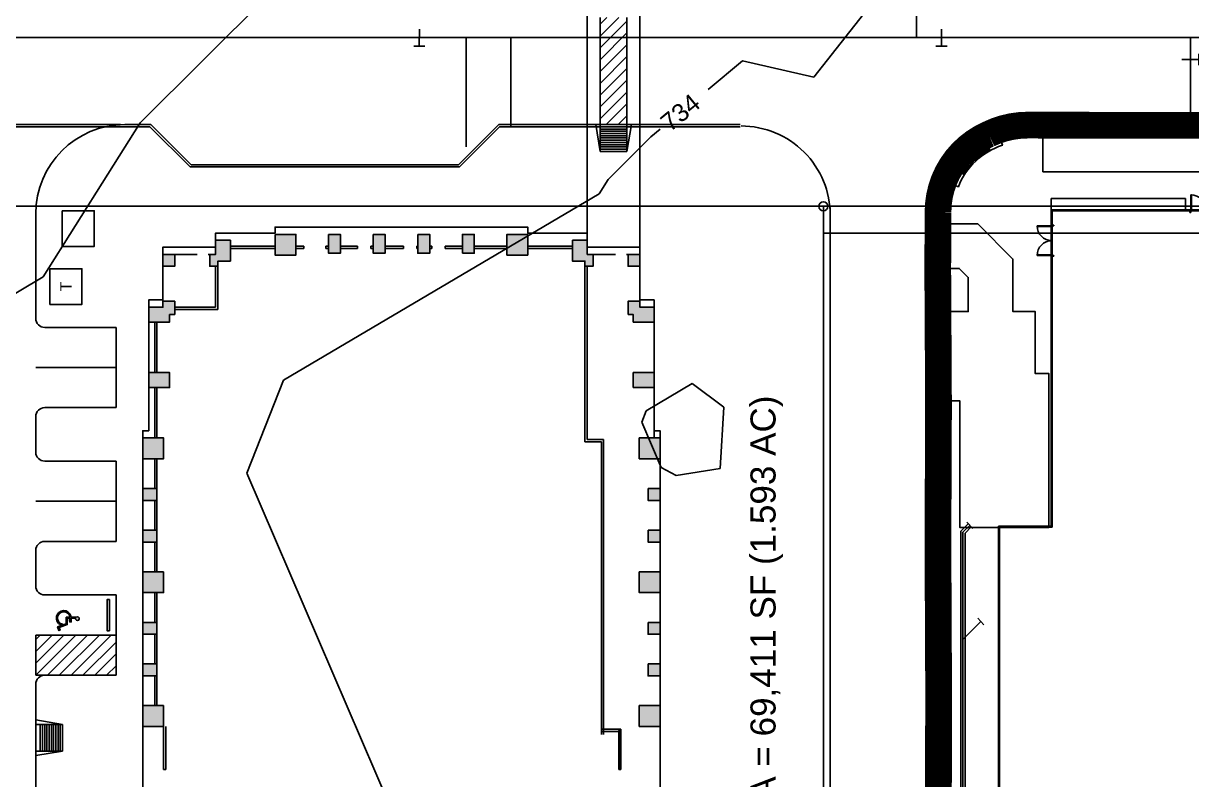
# Model space of a CAD drawing. Header units: feet. Extents: x 2207070 to 2208879, y 513929 to 516197.
# Drawn here: x 2207207.7 to 2207469.7, y 515153.8 to 515323.3 of the extents above; entities that cross this region are included whole.
import ezdxf

# ---------------------------------------------------------------- set-up
doc = ezdxf.new("R2010")
doc.units = ezdxf.units.FT
doc.header["$LTSCALE"] = 40
doc.header["$MEASUREMENT"] = 0
for name, pattern in [('CENTER2', [1.125, 0.75, -0.125, 0.125, -0.125]), ('DASHED2', [0.375, 0.25, -0.125]), ('HIDDEN', [0.375, 0.25, -0.125]), ('HIDDEN2', [0.1875, 0.125, -0.0625]), ('PHANTOM2', [1.25, 0.625, -0.125, 0.125, -0.125, 0.125, -0.125]), ('PL1X', [1.79, 1.5, -0.08, 0.025, -0.08, 0.025, -0.08]), ('xSITE$0$HIDDEN', [0.375, 0.25, -0.125])]:
    doc.linetypes.add(name, pattern=pattern)
doc.layers.get('0').update_dxf_attribs({"linetype": 'CONTINUOUS'})
for name, color, linetype in [('0602-CG01$0$A-SLAB-EDGE', 4, 'CONTINUOUS'), ('0602-FP01-SKIN$0$A-DOOR', 2, 'CONTINUOUS'), ('0602-FP01-SKIN$0$A-WALL-EXT', 5, 'CONTINUOUS'), ('0602-FP01-SKIN$0$A-WALL-FINISH', 1, 'CONTINUOUS'), ('A-FLOR-OVHD', 8, 'HIDDEN2'), ('A-GLAZ', 103, 'CONTINUOUS'), ('a-hatch-bldg', 8, 'CONTINUOUS'), ('A-PARK-LINE', 9, 'CONTINUOUS'), ('A-WALL-EXTR', 2, 'CONTINUOUS'), ('Building', 1, 'CONTINUOUS'), ('BuildTo', 6, 'DASHED2'), ('C-BLDG-OUTLINE', 2, 'CONTINUOUS'), ('C-ESMT-ELEC', 7, 'DASHED2'), ('C-ESMT-FIRE', 7, 'FIRE_LANE'), ('C-SWLK-BFR', 7, 'CONTINUOUS'), ('CONT-MJR', 125, 'HIDDEN'), ('CONT-MNR', 250, 'HIDDEN2'), ('CONT-MNR LABELS', 250, 'CONTINUOUS'), ('CoveredWalk', 7, 'CONTINUOUS'), ('EX-GUTTER', 11, 'CONTINUOUS'), ('EX-TC', 31, 'CONTINUOUS'), ('FOC', 6, 'CONTINUOUS'), ('FutureXfrmr', 251, 'xSITE$0$HIDDEN'), ('JS-Bdy', 1, 'PHANTOM2'), ('laundry$0$A-CURB', 43, 'CONTINUOUS'), ('LP-PLNT', 11, 'CONTINUOUS'), ('OneLC-Bdy', 1, 'PHANTOM2'), ('p-wat', 144, 'CONTINUOUS'), ('ParcelText', 9, 'CONTINUOUS'), ('PVMT', 3, 'CONTINUOUS'), ('PVMT-REMOVED', 3, 'CONTINUOUS'), ('ROW-Street', 6, 'PL1X'), ('Sidewalk', 45, 'CONTINUOUS'), ('SILT-FENCE', 3, 'SILT_FENCE2'), ('Storm Sewer CL', 31, 'CENTER2'), ('StormSewer', 14, 'CONTINUOUS'), ('Street-FOC', 6, 'CONTINUOUS'), ('Striping', 35, 'CONTINUOUS'), ('Transformer', 7, 'CONTINUOUS'), ('WaterFittings-PHii', 151, 'CONTINUOUS')]:
    doc.layers.add(name, color=color, linetype=linetype)
doc.styles.get("Standard").update_dxf_attribs({"font": 'ARIAL.TTF'})
doc.linetypes.add('FIRE_LANE', pattern='A,0.5,-0.2,["FL",Standard,S=0.1,R=0,X=-0.1,Y=-0.05],-0.2', length=0.9)
doc.linetypes.add('SILT_FENCE2', pattern='A,0.25,-0.1,["SF",Standard,S=0.1,R=0,X=-0.05,Y=-0.05],-0.15,0.5,["X",Standard,S=0.1,R=0,X=-0.05,Y=-0.05],0.25', length=1.25)

# ---------------------------------------------------------------- blocks, each defined once
blk = doc.blocks.new('0vv')
for p, q in [((0, -0.0633), (0, 0.0633)), ((0.0422, -0.0633), (-0.0422, -0.0633))]:
    blk.add_line(p, q)

msp = doc.modelspace()

# ---------------------------------------------------------------- hatches: boundary and pattern name
at = {"layer": 'a-hatch-bldg'}
h = msp.add_hatch(color=7, dxfattribs=at)
h.paths.add_polyline_path([(2207239, 515034.53), (2207241.67, 515034.53), (2207241.67, 515037.19), (2207239, 515037.19)])
h.paths.add_polyline_path([(2207240.5, 515048.02), (2207240.5, 515049.69), (2207235.84, 515049.69), (2207235.84, 515046.36), (2207239, 515046.36), (2207239, 515045.03), (2207241.67, 515045.03), (2207241.67, 515048.03)])
h.paths.add_polyline_path([(2207240.5, 515061.03), (2207240.5, 515064.37), (2207235.84, 515064.37), (2207235.84, 515061.03)])
h.paths.add_polyline_path([(2207239.17, 515080.36), (2207234.5, 515080.36), (2207234.5, 515075.69), (2207239.17, 515075.69)])
h.paths.add_polyline_path([(2207237.67, 515089.69), (2207234.5, 515089.69), (2207234.5, 515087.02), (2207237.67, 515087.02)])
h.paths.add_polyline_path([(2207234.5, 515099.03), (2207234.5, 515096.36), (2207237.67, 515096.36), (2207237.67, 515099.03)])
h.paths.add_polyline_path([(2207234.5, 515110.36), (2207234.5, 515105.69), (2207239.17, 515105.69), (2207239.17, 515110.36)])
h.paths.add_polyline_path([(2207237.67, 515119.69), (2207234.5, 515119.69), (2207234.5, 515117.03), (2207237.67, 515117.03)])
h.paths.add_polyline_path([(2207237.67, 515129.03), (2207234.5, 515129.03), (2207234.5, 515126.36), (2207237.67, 515126.36)])
h.paths.add_polyline_path([(2207234.5, 515140.36), (2207234.5, 515135.69), (2207239.17, 515135.69), (2207239.17, 515140.36)])
h.paths.add_polyline_path([(2207234.5, 515170.36), (2207234.5, 515165.69), (2207239.17, 515165.69), (2207239.17, 515170.36)])
h.paths.add_polyline_path([(2207234.5, 515179.69), (2207234.5, 515177.02), (2207237.67, 515177.02), (2207237.67, 515179.69)])
h.paths.add_polyline_path([(2207237.67, 515186.36), (2207237.67, 515189.02), (2207234.5, 515189.02), (2207234.5, 515186.36)])
h.paths.add_polyline_path([(2207239.17, 515200.36), (2207234.5, 515200.36), (2207234.5, 515195.69), (2207239.17, 515195.69)])
h.paths.add_polyline_path([(2207237.67, 515207.02), (2207237.67, 515209.69), (2207234.5, 515209.69), (2207234.5, 515207.02)])
h.paths.add_polyline_path([(2207237.67, 515219.02), (2207234.5, 515219.02), (2207234.5, 515216.36), (2207237.67, 515216.36)])
h.paths.add_polyline_path([(2207239.17, 515225.69), (2207239.17, 515230.36), (2207234.5, 515230.36), (2207234.5, 515225.69)])
h.paths.add_polyline_path([(2207240.5, 515241.68), (2207240.5, 515245.02), (2207235.84, 515245.02), (2207235.84, 515241.68)])
h.paths.add_polyline_path([(2207240.5, 515258.02), (2207241.67, 515258.02), (2207241.67, 515261.02), (2207239, 515261.02), (2207239, 515259.69), (2207235.84, 515259.69), (2207235.84, 515256.36), (2207240.5, 515256.36)])
h.paths.add_polyline_path([(2207241.67, 515268.86), (2207241.67, 515271.52), (2207239, 515271.52), (2207239, 515268.86)])
h.paths.add_polyline_path([(2207250.84, 515271.52), (2207249.5, 515271.52), (2207249.5, 515268.86), (2207251.34, 515268.86), (2207251.34, 515270.02), (2207254.17, 515270.02), (2207254.17, 515274.69), (2207250.84, 515274.69)])
h.paths.add_polyline_path([(2207264.17, 515276.02), (2207264.17, 515271.36), (2207268.84, 515271.36), (2207268.84, 515276.02)])
h.paths.add_polyline_path([(2207276.17, 515271.77), (2207278.83, 515271.77), (2207278.83, 515276.02), (2207276.17, 515276.02)])
h.paths.add_polyline_path([(2207286.17, 515271.77), (2207288.84, 515271.77), (2207288.84, 515276.02), (2207286.17, 515276.02)])
h.paths.add_polyline_path([(2207296.17, 515271.77), (2207298.84, 515271.77), (2207298.84, 515276.02), (2207296.17, 515276.02)])
h.paths.add_polyline_path([(2207308.84, 515276.02), (2207306.17, 515276.02), (2207306.17, 515271.77), (2207308.84, 515271.77)])
h.paths.add_polyline_path([(2207316.17, 515276.02), (2207316.17, 515271.36), (2207320.84, 515271.36), (2207320.84, 515276.02)])
h.paths.add_polyline_path([(2207334.17, 515274.69), (2207330.84, 515274.69), (2207330.84, 515270.02), (2207333.67, 515270.02), (2207333.67, 515268.86), (2207335.5, 515268.86), (2207335.5, 515271.52), (2207334.17, 515271.52)])
h.paths.add_polyline_path([(2207346, 515271.52), (2207343.34, 515271.52), (2207343.34, 515268.86), (2207346, 515268.86)])
h.paths.add_polyline_path([(2207346, 515259.69), (2207346, 515261.02), (2207343.34, 515261.02), (2207343.34, 515258.02), (2207344.5, 515258.02), (2207344.5, 515256.36), (2207349.17, 515256.36), (2207349.17, 515259.69)])
h.paths.add_polyline_path([(2207344.5, 515245.02), (2207344.5, 515241.69), (2207349.17, 515241.69), (2207349.17, 515245.02)])
h.paths.add_polyline_path([(2207350.5, 515225.69), (2207350.5, 515230.36), (2207345.84, 515230.36), (2207345.84, 515225.69)])
h.paths.add_polyline_path([(2207347.84, 515219.02), (2207347.84, 515216.36), (2207350.5, 515216.36), (2207350.5, 515219.02)])
h.paths.add_polyline_path([(2207350.5, 515207.02), (2207350.5, 515209.69), (2207347.84, 515209.69), (2207347.84, 515207.02)])
h.paths.add_polyline_path([(2207350.5, 515195.69), (2207350.5, 515200.36), (2207345.84, 515200.36), (2207345.84, 515195.69)])
h.paths.add_polyline_path([(2207350.5, 515189.02), (2207347.84, 515189.02), (2207347.84, 515186.36), (2207350.5, 515186.36)])
h.paths.add_polyline_path([(2207350.5, 515177.02), (2207350.5, 515179.69), (2207347.84, 515179.69), (2207347.84, 515177.02)])
h.paths.add_polyline_path([(2207350.5, 515165.69), (2207350.5, 515170.36), (2207345.84, 515170.36), (2207345.84, 515165.69)])
h.paths.add_polyline_path([(2207350.5, 515135.69), (2207350.5, 515140.36), (2207345.84, 515140.36), (2207345.84, 515135.69)])
h.paths.add_polyline_path([(2207350.5, 515129.03), (2207347.84, 515129.03), (2207347.84, 515126.36), (2207350.5, 515126.36)])
h.paths.add_polyline_path([(2207347.84, 515119.69), (2207347.84, 515117.03), (2207350.5, 515117.03), (2207350.5, 515119.69)])
h.paths.add_polyline_path([(2207350.5, 515110.36), (2207345.84, 515110.36), (2207345.84, 515105.69), (2207350.5, 515105.69)])
h.paths.add_polyline_path([(2207347.84, 515099.03), (2207347.84, 515096.36), (2207350.5, 515096.36), (2207350.5, 515099.03)])
h.paths.add_polyline_path([(2207350.5, 515089.69), (2207347.84, 515089.69), (2207347.84, 515087.02), (2207350.5, 515087.02)])
h.paths.add_polyline_path([(2207350.5, 515080.36), (2207345.84, 515080.36), (2207345.84, 515075.69), (2207350.5, 515075.69)])
h.paths.add_polyline_path([(2207344.5, 515064.36), (2207344.5, 515061.02), (2207349.17, 515061.02), (2207349.17, 515064.36)])
h.paths.add_polyline_path([(2207349.17, 515046.36), (2207349.17, 515049.69), (2207344.5, 515049.69), (2207344.5, 515048.02), (2207343.34, 515048.03), (2207343.34, 515045.03), (2207346, 515045.03), (2207346, 515046.36)])
h.paths.add_polyline_path([(2207346, 515034.53), (2207346, 515037.19), (2207343.34, 515037.19), (2207343.34, 515034.53)])
h.paths.add_polyline_path([(2207330.84, 515031.36), (2207334.17, 515031.36), (2207334.17, 515034.53), (2207335.5, 515034.53), (2207335.5, 515037.19), (2207333.67, 515037.19), (2207333.67, 515036.03), (2207330.84, 515036.03)])
h.paths.add_polyline_path([(2207316.17, 515034.69), (2207316.17, 515030.03), (2207320.84, 515030.03), (2207320.84, 515034.69)])
h.paths.add_polyline_path([(2207308.84, 515034.28), (2207306.17, 515034.28), (2207306.17, 515030.03), (2207308.84, 515030.03)])
h.paths.add_polyline_path([(2207298.84, 515034.28), (2207296.17, 515034.28), (2207296.17, 515030.03), (2207298.84, 515030.03)])
h.paths.add_polyline_path([(2207286.17, 515030.03), (2207288.84, 515030.03), (2207288.84, 515034.28), (2207286.17, 515034.28)])
h.paths.add_polyline_path([(2207276.17, 515030.03), (2207278.83, 515030.03), (2207278.83, 515034.28), (2207276.17, 515034.28)])
h.paths.add_polyline_path([(2207264.17, 515034.69), (2207264.17, 515030.03), (2207268.84, 515030.03), (2207268.84, 515034.69)])
h.paths.add_polyline_path([(2207251.34, 515036.03), (2207251.34, 515037.19), (2207249.5, 515037.19), (2207249.5, 515034.53), (2207250.84, 515034.53), (2207250.84, 515031.36), (2207254.17, 515031.36), (2207254.17, 515036.03)])
at = {"layer": 'Striping', "linetype": 'Continuous'}
h = msp.add_hatch(dxfattribs=at)
h.set_pattern_fill('ANSI31', scale=15, style=0)
h.set_pattern_definition([(45, (1.1109, 0), (-1.3258252147, 1.3258252147), [])])
h.paths.add_polyline_path([(2207343.09, 515324.63), (2207337.09, 515324.63), (2207337.09, 515300.63), (2207343.09, 515300.63)])
h = msp.add_hatch(color=7, dxfattribs=at)
h.paths.add_polyline_path([(2207219.43, 515189.98, 2.92486), (2207219.84, 515190.28), (2207217.34, 515190.17), (2207217.28, 515188.72), (2207215.38, 515188), (2207215.7, 515187.16), (2207215.96, 515187.25), (2207215.74, 515187.84), (2207217.55, 515188.52), (2207217.61, 515189.91), (2207218.16, 515189.93), (2207218.13, 515189.1), (2207218.41, 515189.09), (2207218.44, 515189.94)])
h.paths.add_polyline_path([(2207218.39, 515190.4, 1.59663), (2207216.1, 515188.46), (2207216.52, 515188.62, -1.779686), (2207218.11, 515190.39)])
h = msp.add_hatch(dxfattribs=at)
h.set_pattern_fill('ANSI31', scale=15, style=0)
h.set_pattern_definition([(45, (-0.4886, 0.2521), (-1.3258252147, 1.3258252147), [])])
h.paths.add_polyline_path([(2207210.5, 515186.16), (2207210.5, 515177.16), (2207212.5, 515177.16), (2207228.5, 515177.16), (2207228.5, 515186.16)])

# ---------------------------------------------------------------- linework, layer by layer
at = {"layer": '0602-CG01$0$A-SLAB-EDGE', "color": 7, "linetype": 'Continuous'}
for p, q in [((2207438.43, 515210.33), (2207438.43, 515281.32)), ((2207438.43, 515281.32), (2207511.61, 515281.32)), ((2207426.65, 515133.16), (2207426.65, 515210.33)), ((2207426.65, 515210.33), (2207438.43, 515210.33))]:
    msp.add_line(p, q, dxfattribs=at)
at = {"layer": '0602-FP01-SKIN$0$A-DOOR', "color": 7}
for p, q in [((2207469.51, 515281.36), (2207469.51, 515284.86)), ((2207469.51, 515284.86), (2207469.66, 515284.86)), ((2207469.66, 515284.86), (2207469.66, 515281.36)), ((2207469.35, 515280.95), (2207469.35, 515281.36)), ((2207469.35, 515281.36), (2207469.51, 515281.36)), ((2207469.51, 515280.95), (2207469.35, 515280.95)), ((2207469.66, 515281.36), (2207469.51, 515281.36)), ((2207469.51, 515281.36), (2207469.51, 515280.95)), ((2207438.39, 515277.95), (2207435.05, 515277.95)), ((2207435.05, 515277.95), (2207435.05, 515277.8)), ((2207435.05, 515277.8), (2207438.39, 515277.8)), ((2207438.39, 515278.11), (2207438.39, 515277.95)), ((2207438.8, 515278.11), (2207438.39, 515278.11)), ((2207438.39, 515277.8), (2207438.39, 515277.95)), ((2207438.39, 515277.95), (2207438.8, 515277.95)), ((2207438.8, 515277.95), (2207438.8, 515278.11)), ((2207435.05, 515271.43), (2207438.39, 515271.43)), ((2207435.05, 515271.28), (2207435.05, 515271.43)), ((2207438.39, 515271.28), (2207435.05, 515271.28)), ((2207438.39, 515271.43), (2207438.39, 515271.28)), ((2207438.39, 515271.11), (2207438.39, 515271.28)), ((2207438.39, 515271.28), (2207438.8, 515271.28)), ((2207438.8, 515271.11), (2207438.39, 515271.11)), ((2207438.8, 515271.28), (2207438.8, 515271.11))]:
    msp.add_line(p, q, dxfattribs=at)
at = {"layer": '0602-FP01-SKIN$0$A-DOOR', "color": 7, "extrusion": (0, 0, -1)}
msp.add_ellipse((2207469.51, 515281.36), major_axis=(2.47, 2.47), ratio=1, start_param=-0.785398, end_param=0.785398, dxfattribs=at)
at = {"layer": '0602-FP01-SKIN$0$A-DOOR', "color": 7}
for centre, major_axis, start_param, end_param in [((2207438.42, 515277.98), (2.38, 2.38), 2.366952, 3.916233), ((2207438.42, 515271.24), (-2.38, 2.38), -0.77464, 0.77464)]:
    msp.add_ellipse(centre, major_axis=major_axis, ratio=1, start_param=start_param, end_param=end_param, dxfattribs=at)
at = {"layer": '0602-FP01-SKIN$0$A-WALL-EXT', "color": 7, "linetype": 'Continuous'}
for p, q in [((2207438.29, 515281.46), (2207469.35, 515281.46)), ((2207438.29, 515281.46), (2207438.29, 515278.11)), ((2207438.29, 515271.11), (2207438.29, 515210.38)), ((2207438.29, 515210.38), (2207426.59, 515210.38)), ((2207426.59, 515210.38), (2207426.59, 515142.32))]:
    msp.add_line(p, q, dxfattribs=at)
at = {"layer": '0602-FP01-SKIN$0$A-WALL-FINISH', "color": 7, "linetype": 'Continuous'}
for p, q in [((2207438.22, 515281.53), (2207469.35, 515281.53)), ((2207438.22, 515281.53), (2207438.22, 515278.11)), ((2207469.35, 515281.46), (2207469.35, 515281.53)), ((2207438.29, 515278.11), (2207438.22, 515278.11)), ((2207438.22, 515271.11), (2207438.22, 515210.55)), ((2207438.29, 515271.11), (2207438.22, 515271.11)), ((2207426.43, 515159.53), (2207426.43, 515210.55)), ((2207438.22, 515210.55), (2207426.43, 515210.55)), ((2207426.43, 515159.53), (2207426.43, 515142.32))]:
    msp.add_line(p, q, dxfattribs=at)
at = {"layer": 'A-FLOR-OVHD', "color": 7}
for p, q in [((2207241.67, 515271.52), (2207249.5, 515271.52)), ((2207335.5, 515271.52), (2207343.34, 515271.52)), ((2207239, 515261.02), (2207239, 515268.86)), ((2207346, 515261.02), (2207346, 515268.86)), ((2207349.17, 515256.36), (2207349.17, 515230.36)), ((2207350.5, 515080.36), (2207350.5, 515230.36))]:
    msp.add_line(p, q, dxfattribs=at)
at = {"layer": 'A-GLAZ', "color": 7}
for p, q in [((2207254.17, 515273.36), (2207264.17, 515273.36)), ((2207254.17, 515272.86), (2207264.17, 515272.86)), ((2207268.84, 515273.36), (2207270.59, 515273.36)), ((2207268.84, 515272.86), (2207270.59, 515272.86)), ((2207270.59, 515273.36), (2207270.59, 515272.86)), ((2207275.59, 515273.36), (2207275.59, 515272.86)), ((2207275.59, 515273.36), (2207276.17, 515273.36)), ((2207275.59, 515272.86), (2207276.17, 515272.86)), ((2207278.83, 515273.36), (2207282.67, 515273.36)), ((2207278.83, 515272.86), (2207282.67, 515272.86)), ((2207282.67, 515273.36), (2207282.67, 515272.86)), ((2207285.67, 515273.36), (2207285.67, 515272.86)), ((2207285.67, 515273.36), (2207286.17, 515273.36)), ((2207285.67, 515272.86), (2207286.17, 515272.86)), ((2207288.84, 515273.36), (2207292.96, 515273.36)), ((2207288.84, 515272.86), (2207292.96, 515272.86)), ((2207295.96, 515273.36), (2207296.17, 515273.36)), ((2207295.96, 515272.86), (2207296.17, 515272.86)), ((2207298.84, 515273.36), (2207299.34, 515273.36)), ((2207298.84, 515272.86), (2207299.34, 515272.86)), ((2207299.34, 515273.38), (2207299.34, 515272.86)), ((2207302.34, 515273.38), (2207302.34, 515272.86)), ((2207302.34, 515273.36), (2207306.17, 515273.36)), ((2207302.34, 515272.86), (2207306.17, 515272.86)), ((2207308.84, 515273.36), (2207316.17, 515273.36)), ((2207308.84, 515272.86), (2207316.17, 515272.86)), ((2207320.84, 515273.36), (2207330.84, 515273.36)), ((2207320.84, 515272.86), (2207330.84, 515272.86)), ((2207250.84, 515268.86), (2207250.83, 515259.69)), ((2207251.34, 515268.86), (2207251.33, 515259.19)), ((2207333.67, 515229.52), (2207333.67, 515268.86)), ((2207334.17, 515230.02), (2207334.17, 515268.86)), ((2207250.83, 515259.69), (2207241.67, 515259.69)), ((2207251.33, 515259.19), (2207241.67, 515259.19)), ((2207237.17, 515245.02), (2207237.17, 515256.36)), ((2207237.67, 515245.02), (2207237.67, 515256.36)), ((2207237.17, 515230.36), (2207237.17, 515241.69)), ((2207237.67, 515230.36), (2207237.67, 515241.69)), ((2207334.38, 515230.02), (2207334.17, 515230.02)), ((2207337.84, 515230.02), (2207334.38, 515230.02)), ((2207337.84, 515163.86), (2207337.84, 515230.02)), ((2207334.38, 515229.52), (2207333.67, 515229.52)), ((2207337.34, 515229.52), (2207334.38, 515229.52)), ((2207337.34, 515163.86), (2207337.34, 515229.52)), ((2207237.17, 515219.02), (2207237.17, 515225.69)), ((2207237.67, 515219.02), (2207237.67, 515225.69)), ((2207237.17, 515209.69), (2207237.17, 515216.36)), ((2207237.67, 515209.69), (2207237.67, 515216.36)), ((2207237.17, 515200.36), (2207237.17, 515207.02)), ((2207237.67, 515200.36), (2207237.67, 515207.02)), ((2207237.17, 515189.09), (2207237.17, 515195.69)), ((2207237.67, 515189.09), (2207237.67, 515195.69)), ((2207237.17, 515186.36), (2207237.17, 515179.69)), ((2207237.67, 515186.36), (2207237.67, 515179.69)), ((2207237.17, 515177.02), (2207237.17, 515170.36)), ((2207237.67, 515177.02), (2207237.67, 515170.36)), ((2207341.58, 515165.09), (2207341.08, 515164.59)), ((2207341.73, 515164.94), (2207341.23, 515164.44)), ((2207341.48, 515160.41), (2207341.48, 515164.69)), ((2207341.56, 515160.41), (2207341.56, 515164.77)), ((2207341.73, 515160.41), (2207341.23, 515160.41)), ((2207341.23, 515160.41), (2207341.23, 515160.2)), ((2207341.23, 515160.2), (2207341.73, 515160.2)), ((2207341.48, 515160.2), (2207341.48, 515156.23)), ((2207341.56, 515160.2), (2207341.56, 515156.23)), ((2207341.73, 515160.2), (2207341.73, 515160.41)), ((2207341.73, 515156.23), (2207341.23, 515156.23)), ((2207341.23, 515156.23), (2207341.23, 515156.02)), ((2207341.23, 515156.02), (2207341.73, 515156.02)), ((2207341.73, 515156.02), (2207341.73, 515156.23))]:
    msp.add_line(p, q, dxfattribs=at)
at = {"layer": 'A-GLAZ', "color": 7, "linetype": 'Continuous'}
for p, q in [((2207239.17, 515165.69), (2207239.17, 515156.02)), ((2207239.67, 515165.69), (2207239.67, 515156.02)), ((2207337.34, 515165.07), (2207341.73, 515165.07)), ((2207337.34, 515164.57), (2207341.23, 515164.57)), ((2207341.23, 515164.57), (2207341.23, 515156.04)), ((2207341.73, 515165.07), (2207341.73, 515156.04))]:
    msp.add_line(p, q, dxfattribs=at)
at = {"layer": 'A-GLAZ', "color": 7}
for points in [[(2207292.96, 515273.36), (2207292.96, 515272.86)], [(2207295.96, 515273.36), (2207295.96, 515272.86)]]:
    msp.add_lwpolyline(points, dxfattribs=at)
at = {"layer": 'A-GLAZ', "color": 7, "linetype": 'Continuous'}
for points in [[(2207337.34, 515173.44), (2207337.34, 515173.93)], [(2207239.17, 515156.02), (2207239.67, 515156.02)]]:
    msp.add_lwpolyline(points, dxfattribs=at)
at = {"layer": 'A-PARK-LINE', "color": 7, "linetype": 'Continuous'}
msp.add_lwpolyline([(2207227, 515194.14), (2207227, 515187.14), (2207226.5, 515187.14), (2207226.5, 515194.14)], close=True, dxfattribs=at)
at = {"layer": 'A-WALL-EXTR', "color": 7}
for points in [[(2207254.17, 515274.69), (2207250.84, 515274.69), (2207250.84, 515271.52), (2207249.5, 515271.52), (2207249.5, 515268.86), (2207251.34, 515268.86), (2207251.34, 515270.02), (2207254.17, 515270.02)], [(2207264.17, 515276.02), (2207264.17, 515271.36), (2207268.84, 515271.36), (2207268.84, 515276.02)], [(2207276.17, 515276.02), (2207276.17, 515271.77), (2207278.83, 515271.77), (2207278.83, 515276.02)], [(2207286.17, 515276.02), (2207286.17, 515271.77), (2207288.84, 515271.77), (2207288.84, 515276.02)], [(2207296.17, 515276.02), (2207296.17, 515271.77), (2207298.84, 515271.77), (2207298.84, 515276.02)], [(2207306.17, 515271.77), (2207306.17, 515276.02), (2207308.84, 515276.02), (2207308.84, 515271.77)], [(2207320.84, 515276.02), (2207320.84, 515271.36), (2207316.17, 515271.36), (2207316.17, 515276.02)], [(2207330.84, 515274.69), (2207334.17, 515274.69), (2207334.17, 515271.52), (2207335.5, 515271.52), (2207335.5, 515268.86), (2207333.67, 515268.86), (2207333.67, 515270.02), (2207330.84, 515270.02)], [(2207239, 515271.52), (2207239, 515268.86), (2207241.67, 515268.86), (2207241.67, 515271.52)], [(2207343.34, 515271.52), (2207343.34, 515268.86), (2207346, 515268.86), (2207346, 515271.52)], [(2207241.67, 515258.02), (2207241.67, 515261.02), (2207239, 515261.02), (2207239, 515259.69), (2207235.84, 515259.69), (2207235.84, 515256.36), (2207240.5, 515256.36), (2207240.5, 515258.02)], [(2207343.34, 515258.02), (2207343.34, 515261.02), (2207346, 515261.02), (2207346, 515259.69), (2207349.17, 515259.69), (2207349.17, 515256.36), (2207344.5, 515256.36), (2207344.5, 515258.02)], [(2207235.84, 515241.68), (2207235.84, 515245.02), (2207240.5, 515245.02), (2207240.5, 515241.68)], [(2207344.5, 515241.69), (2207344.5, 515245.02), (2207349.17, 515245.02), (2207349.17, 515241.69)], [(2207234.5, 515230.36), (2207234.5, 515225.69), (2207239.17, 515225.69), (2207239.17, 515230.36)], [(2207350.5, 515230.36), (2207350.5, 515225.69), (2207345.84, 515225.69), (2207345.84, 515230.36)], [(2207237.67, 515219.02), (2207237.67, 515216.36), (2207234.5, 515216.36), (2207234.5, 515219.02)], [(2207347.84, 515219.02), (2207347.84, 515216.36), (2207350.5, 515216.36), (2207350.5, 515219.02)], [(2207237.67, 515209.69), (2207237.67, 515207.02), (2207234.5, 515207.02), (2207234.5, 515209.69)], [(2207347.84, 515209.69), (2207347.84, 515207.02), (2207350.5, 515207.02), (2207350.5, 515209.69)], [(2207239.17, 515200.36), (2207239.17, 515195.69), (2207234.5, 515195.69), (2207234.5, 515200.36)], [(2207345.84, 515200.36), (2207345.84, 515195.69), (2207350.5, 515195.69), (2207350.5, 515200.36)], [(2207237.67, 515189.02), (2207237.67, 515186.36), (2207234.5, 515186.36), (2207234.5, 515189.02)], [(2207347.84, 515189.02), (2207347.84, 515186.36), (2207350.5, 515186.36), (2207350.5, 515189.02)], [(2207237.67, 515179.69), (2207237.67, 515177.02), (2207234.5, 515177.02), (2207234.5, 515179.69)], [(2207347.84, 515179.69), (2207347.84, 515177.02), (2207350.5, 515177.02), (2207350.5, 515179.69)], [(2207239.17, 515170.36), (2207239.17, 515165.69), (2207234.5, 515165.69), (2207234.5, 515170.36)], [(2207345.84, 515170.36), (2207345.84, 515165.69), (2207350.5, 515165.69), (2207350.5, 515170.36)]]:
    msp.add_lwpolyline(points, close=True, dxfattribs=at)
at = {"layer": 'Building', "color": 7, "linetype": 'Continuous'}
msp.add_lwpolyline([(2207350.5, 515077.32), (2207350.5, 515231.99), (2207349.17, 515231.99), (2207349.17, 515261.32), (2207346, 515261.32), (2207346, 515273.15), (2207334.17, 515273.15), (2207334.17, 515276.32), (2207320.84, 515276.32), (2207320.84, 515277.65), (2207264.17, 515277.65), (2207264.17, 515276.32), (2207250.84, 515276.32), (2207250.84, 515273.15), (2207239, 515273.15), (2207239, 515261.32), (2207235.84, 515261.32), (2207235.84, 515231.99), (2207234.5, 515231.99), (2207234.5, 515077.32)], dxfattribs=at)
at = {"layer": 'BuildTo', "color": 7, "linetype": 'Continuous'}
msp.add_line((2207387.14, 515276.32), (2207799.69, 515276.32), dxfattribs=at)
at = {"layer": 'C-BLDG-OUTLINE', "color": 7, "linetype": 'Continuous'}
for p, q in [((2207438.22, 515210.55), (2207438.22, 515281.53)), ((2207438.22, 515281.53), (2207510.83, 515281.53)), ((2207426.43, 515132.95), (2207426.43, 515210.55)), ((2207426.43, 515210.55), (2207438.22, 515210.55))]:
    msp.add_line(p, q, dxfattribs=at)
at = {"layer": 'C-ESMT-ELEC', "color": 7, "linetype": 'Continuous', "flags": 128}
msp.add_lwpolyline([(2207412.69, 515278.37), (2207421.76, 515278.37), (2207429.64, 515270.49), (2207429.64, 515258.72), (2207434.64, 515258.72), (2207434.64, 515244.8), (2207437.72, 515244.8), (2207437.72, 515210.3), (2207417.72, 515210.3), (2207417.72, 515238.72), (2207414.64, 515238.72), (2207414.64, 515258.72), (2207419.64, 515258.72), (2207419.64, 515266.35), (2207417.61, 515268.37), (2207412.69, 515268.37)], dxfattribs=at)
at = {"layer": 'C-ESMT-FIRE', "color": 7, "linetype": 'Continuous'}
msp.add_lwpolyline([(2207237.91, 514974.54), (2207337.22, 514997.47, 0.326141), (2207352.65, 515015.3, -0.196211), (2207381.77, 515072.57, 0.217798), (2207388.69, 515087.7), (2207388.69, 515280.32, 0.025047), (2207388.59, 515282.32, 0.025047)], format="xyb", dxfattribs=at)
at = {"layer": 'C-ESMT-FIRE', "color": 7, "linetype": 'Continuous', "flags": 128}
msp.add_lwpolyline([(2207412.75, 515282.32, 0.021167), (2207412.68, 515280.63), (2207412.68, 515113.17, 0.427325), (2207433.57, 515093.19, -0.290592), (2207512.59, 515047.84, 0.326156), (2207533.76, 515037.45), (2207824.33, 515088.69, -0.131652), (2207847.02, 515086.7), (2207925.99, 515057.96, 0.087489), (2207932.83, 515056.76), (2207965.26, 515056.76)], format="xyb", dxfattribs=at)
at = {"layer": 'C-SWLK-BFR', "color": 7, "linetype": 'Continuous'}
msp.add_lwpolyline([(2207413.57, 515288.2), (2207417.41, 515286.7, -0.224938), (2207427.28, 515296.01), (2207426.02, 515300.06)], format="xyb", dxfattribs=at)
for points in [[(2207424.52, 515294.82), (2207422.5, 515298.57)], [(2207418.76, 515289.38), (2207415.18, 515291.64)]]:
    msp.add_lwpolyline(points, dxfattribs=at)
for centre in [(2207424.23, 515297.96), (2207421.61, 515296.5), (2207419.26, 515294.64), (2207415.6, 515289.92), (2207417.24, 515292.43)]:
    msp.add_circle(centre, 0.25, dxfattribs=at)
for radius, start, end in [(18.81, 118.2394, 147.697), (18.31, 118.2394, 147.697), (18.06, 118.2394, 147.697), (17.81, 118.2394, 147.697), (17.56, 118.2394, 147.697), (17.31, 118.2394, 147.697), (17.06, 118.2394, 147.697), (16.81, 118.2394, 147.697), (16.56, 118.2394, 147.697), (16.31, 118.2394, 147.697), (18.56, 124.4789, 132.1964), (18.56, 118.2394, 122.9354), (18.56, 133.74, 141.4575), (16.06, 118.2394, 147.697), (15.81, 118.2394, 147.697), (18.56, 143.001, 147.697)]:
    msp.add_arc((2207431.91, 515281.06), radius, start, end, dxfattribs=at)
at = {"layer": 'CONT-MJR', "color": 35, "linetype": 'Continuous'}
for p, q in [((2207357.72, 515242.56, 735), (2207347.42, 515236.48, 735)), ((2207364.84, 515237.28, 735), (2207357.72, 515242.56, 735)), ((2207347.42, 515236.48, 735), (2207346.39, 515233.88, 735)), ((2207363.97, 515223.53, 735), (2207364.84, 515237.28, 735)), ((2207346.39, 515233.88, 735), (2207350.76, 515223.72, 735)), ((2207350.76, 515223.72, 735), (2207354.12, 515221.92, 735)), ((2207354.12, 515221.92, 735), (2207363.97, 515223.53, 735))]:
    msp.add_line(p, q, dxfattribs=at)
at = {"layer": 'CONT-MNR', "color": 35, "linetype": 'Continuous'}
for p, q in [((2207410.12, 515343.15, 734), (2207384.97, 515311.26, 734)), ((2207263.84, 515330.85, 733), (2207233.95, 515301.02, 733)), ((2207369, 515314.91, 734), (2207361.29, 515308.52, 734)), ((2207384.97, 515311.26, 734), (2207369, 515314.91, 734)), ((2207233.95, 515301.02, 733), (2207212.19, 515266.46, 733)), ((2207350.51, 515299.59, 734), (2207348.44, 515297.88, 734)), ((2207348.44, 515297.88, 734), (2207338.86, 515288.32, 734)), ((2207338.86, 515288.32, 734), (2207336.85, 515285.13, 734)), ((2207336.85, 515285.13, 734), (2207266.07, 515243.36, 734)), ((2207212.19, 515266.46, 733), (2207184.71, 515250.24, 733)), ((2207266.07, 515243.36, 734), (2207257.83, 515222.49, 734)), ((2207257.83, 515222.49, 734), (2207292.85, 515141.06, 734))]:
    msp.add_line(p, q, dxfattribs=at)
at = {"layer": 'CoveredWalk', "color": 7, "linetype": 'Continuous'}
for p, q in [((2207334.17, 515276.32), (2207334.17, 515342.75)), ((2207346, 515273.15), (2207346, 515342.75))]:
    msp.add_line(p, q, dxfattribs=at)
at = {"layer": 'EX-GUTTER', "color": 7, "linetype": 'Continuous'}
for p, q in [((2207433.13, 515301.25), (2207461.39, 515301.16)), ((2207461.39, 515301.16), (2207503.02, 515301.09)), ((2207412.24, 515268.07), (2207412.34, 515280.8)), ((2207412.32, 515237.63), (2207412.24, 515268.07)), ((2207412.23, 515206.75), (2207412.32, 515237.63)), ((2207412.21, 515175.08), (2207412.23, 515206.75)), ((2207412.35, 515142.34), (2207412.21, 515175.08))]:
    msp.add_line(p, q, dxfattribs=at)
msp.add_lwpolyline([(2207381.77, 515072.57, 0.217812), (2207388.69, 515087.7), (2207388.69, 515280.32, 0.414214), (2207368.69, 515300.32)], format="xyb", dxfattribs=at)
for centre, radius, start, end in [((2207433.38, 515277.8), 23.45, 90.6176, 129.8241), ((2207433.27, 515281.12), 20.94, 135.4325, 180.8794)]:
    msp.add_arc(centre, radius, start, end, dxfattribs=at)
at = {"layer": 'EX-TC', "color": 7, "linetype": 'Continuous'}
for p, q in [((2207433, 515300.52), (2207461.35, 515300.47)), ((2207461.35, 515300.47), (2207503.02, 515300.54)), ((2207412.79, 515268.13), (2207412.85, 515280.93)), ((2207412.96, 515237.62), (2207412.79, 515268.13)), ((2207412.83, 515206.68), (2207412.96, 515237.62)), ((2207412.98, 515175.12), (2207412.83, 515206.68)), ((2207412.93, 515142.37), (2207412.98, 515175.12))]:
    msp.add_line(p, q, dxfattribs=at)
for centre, radius, start, end in [((2207431.91, 515281.06), 19.06, 113.9579, 180.395), ((2207432.96, 515280.53), 19.98, 89.8982, 116.1055)]:
    msp.add_arc(centre, radius, start, end, dxfattribs=at)
at = {"layer": 'FOC', "color": 7, "linetype": 'Continuous'}
for p, q in [((2207245.32, 515291.63), (2207236.32, 515300.63)), ((2207305.32, 515291.63), (2207314.32, 515300.63)), ((2207314.32, 515300.63), (2207368.51, 515300.63)), ((2207305.32, 515291.63), (2207245.32, 515291.63)), ((2207210.5, 515257.16), (2207210.5, 515280.63)), ((2207212.5, 515255.16), (2207228.5, 515255.16)), ((2207228.5, 515237.16), (2207228.5, 515255.16)), ((2207210.5, 515227.16), (2207210.5, 515235.16)), ((2207212.5, 515237.16), (2207228.5, 515237.16)), ((2207212.5, 515225.16), (2207228.5, 515225.16)), ((2207228.5, 515207.16), (2207228.5, 515225.16)), ((2207212.5, 515207.16), (2207228.5, 515207.16)), ((2207210.5, 515197.16), (2207210.5, 515205.16)), ((2207212.5, 515195.16), (2207228.5, 515195.16)), ((2207228.5, 515177.16), (2207228.5, 515195.16)), ((2207210.5, 515134.16), (2207210.5, 515175.16)), ((2207212.5, 515177.16), (2207228.5, 515177.16))]:
    msp.add_line(p, q, dxfattribs=at)
for centre, radius, start, end in [((2207230.5, 515280.63, 0), 20, 90, 180), ((2207212.5, 515257.16), 2, 180, 270), ((2207212.5, 515235.16), 2, 90, 180), ((2207212.5, 515227.16), 2, 180, 270), ((2207212.5, 515205.16), 2, 90, 180), ((2207212.5, 515197.16), 2, 180, 270), ((2207212.5, 515175.16), 2, 90, 180)]:
    msp.add_arc(centre, radius, start, end, dxfattribs=at)
at = {"layer": 'FutureXfrmr', "color": 7, "linetype": 'Continuous', "flags": 128}
msp.add_lwpolyline([(2207213.67, 515268.32), (2207213.67, 515260.32), (2207220.84, 515260.32), (2207220.84, 515268.32)], close=True, dxfattribs=at)
at = {"layer": 'JS-Bdy', "color": 7, "linetype": 'Continuous'}
for p in [(2207387.14, 515076.85), (2207965.26, 515282.32)]:
    msp.add_line(p, (2207387.14, 515282.32), dxfattribs=at)
at = {"layer": 'laundry$0$A-CURB', "color": 7, "linetype": 'Continuous'}
msp.add_line((2207438.43, 515243.49), (2207438.43, 515241.15), dxfattribs=at)
at = {"layer": 'LP-PLNT', "color": 7, "linetype": 'Continuous'}
for p, q in [((2207436.39, 515301.24), (2207436.39, 515290.03)), ((2207436.39, 515290.03), (2207501.36, 515290.03)), ((2207438.22, 515281.53), (2207438.22, 515284.03)), ((2207438.22, 515284.03), (2207468.35, 515284.03)), ((2207468.35, 515284.03), (2207468.35, 515281.53))]:
    msp.add_line(p, q, dxfattribs=at)
at = {"layer": 'OneLC-Bdy', "color": 7, "linetype": 'Continuous'}
msp.add_circle((2207387.14, 515282.32), 1, dxfattribs=at)
at = {"layer": 'p-wat', "color": 140}
for p, q in [((2207408.01, 515633.9), (2207408.01, 515320.13)), ((2207798.01, 515320.13), (2207191, 515320.13)), ((2207307.03, 515320.13), (2207307.03, 515295.63)), ((2207317.03, 515320.13), (2207317.03, 515300.13)), ((2207469.46, 515320.13), (2207469.46, 515298))]:
    msp.add_line(p, q, dxfattribs=at)
at = {"layer": 'PVMT', "color": 7, "linetype": 'Continuous'}
for p, q in [((2207226.06, 515300.13), (2207236.11, 515300.13)), ((2207245.11, 515291.13), (2207236.11, 515300.13)), ((2207305.53, 515291.13), (2207314.53, 515300.13)), ((2207314.53, 515300.13), (2207368.51, 515300.13)), ((2207305.53, 515291.13), (2207245.11, 515291.13))]:
    msp.add_line(p, q, dxfattribs=at)
at = {"layer": 'PVMT-REMOVED', "color": 7, "linetype": 'Continuous'}
for p, q in [((2207165.48, 515300.63), (2207229.48, 515300.63)), ((2207170.95, 515300.13), (2207226.06, 515300.13))]:
    msp.add_line(p, q, dxfattribs=at)
at = {"layer": 'ROW-Street', "color": 7, "linetype": 'Continuous'}
msp.add_line((2207387.14, 515282.32), (2207154.45, 515282.32), dxfattribs=at)
at = {"layer": 'Sidewalk', "color": 7, "linetype": 'Continuous'}
for p, q in [((2207337.09, 515294.63), (2207336.09, 515300.63)), ((2207337.09, 515300.63), (2207337.09, 515294.63)), ((2207343.09, 515300.63), (2207343.09, 515294.63)), ((2207343.09, 515294.63), (2207344.09, 515300.63)), ((2207343.09, 515299.63), (2207337.09, 515299.63)), ((2207343.09, 515299.13), (2207337.09, 515299.13)), ((2207343.09, 515298.63), (2207337.09, 515298.63)), ((2207343.09, 515298.13), (2207337.09, 515298.13)), ((2207343.09, 515297.63), (2207337.09, 515297.63)), ((2207343.09, 515297.13), (2207337.09, 515297.13)), ((2207343.09, 515296.63), (2207337.09, 515296.63)), ((2207343.09, 515296.13), (2207337.09, 515296.13)), ((2207343.09, 515295.63), (2207337.09, 515295.63)), ((2207343.09, 515295.13), (2207337.09, 515295.13)), ((2207343.09, 515294.63), (2207337.09, 515294.63)), ((2207216.5, 515166.15), (2207210.5, 515167.15)), ((2207210.5, 515166.15), (2207216.5, 515166.15)), ((2207211.5, 515166.15), (2207211.5, 515160.15)), ((2207212, 515166.15), (2207212, 515160.15)), ((2207212.5, 515166.15), (2207212.5, 515160.15)), ((2207213, 515166.15), (2207213, 515160.15)), ((2207213.5, 515166.15), (2207213.5, 515160.15)), ((2207214, 515166.15), (2207214, 515160.15)), ((2207214.5, 515166.15), (2207214.5, 515160.15)), ((2207215, 515166.15), (2207215, 515160.15)), ((2207215.5, 515166.15), (2207215.5, 515160.15)), ((2207216, 515166.15), (2207216, 515160.15)), ((2207216.5, 515166.15), (2207216.5, 515160.15)), ((2207210.5, 515160.15), (2207216.5, 515160.15)), ((2207216.5, 515160.15), (2207210.5, 515159.15))]:
    msp.add_line(p, q, dxfattribs=at)
at = {"layer": 'SILT-FENCE', "color": 200, "linetype": 'Continuous', "const_width": 6, "flags": 128}
msp.add_lwpolyline([(2207427.6, 515094.46, -0.338801), (2207413.19, 515113.09), (2207412.93, 515142.37), (2207412.98, 515175.12), (2207412.83, 515206.68), (2207412.96, 515237.62), (2207412.79, 515268.13), (2207412.85, 515280.93, -0.298289), (2207424.17, 515298.48, -0.114852), (2207433, 515300.52), (2207461.35, 515300.47), (2207503.02, 515300.48)], format="xyb", dxfattribs=at)
at = {"layer": 'Storm Sewer CL', "color": 5, "linetype": 'Continuous'}
for p, q in [((2207419.95, 515210.76), (2207418.43, 515209.24)), ((2207418.43, 515105.14), (2207418.43, 515209.24)), ((2207420.63, 515210.03), (2207419.28, 515211.5)), ((2207422.43, 515189.18), (2207418.43, 515185.18)), ((2207423.11, 515188.45), (2207421.76, 515189.92))]:
    msp.add_line(p, q, dxfattribs=at)
at = {"layer": 'StormSewer', "color": 5, "linetype": 'Continuous'}
for p, q in [((2207419.6, 515211.12), (2207417.93, 515209.45)), ((2207417.93, 515105.43), (2207417.93, 515209.45)), ((2207420.31, 515210.41), (2207418.93, 515209.03)), ((2207418.93, 515104.84), (2207418.93, 515209.03))]:
    msp.add_line(p, q, dxfattribs=at)
at = {"layer": 'Street-FOC', "color": 7, "linetype": 'Continuous'}
msp.add_line((2207230.5, 515300.63), (2207236.32, 515300.63), dxfattribs=at)
at = {"layer": 'Striping', "color": 7, "linetype": 'Continuous'}
for p, q in [((2207337.09, 515324.63), (2207337.09, 515300.63)), ((2207343.09, 515324.63), (2207343.09, 515300.63)), ((2207210.5, 515246.16), (2207228.5, 515246.16)), ((2207210.5, 515216.16), (2207228.5, 515216.16)), ((2207210.5, 515186.16), (2207228.5, 515186.16)), ((2207210.5, 515177.16), (2207210.5, 515186.16)), ((2207212.5, 515177.16), (2207210.5, 515177.16))]:
    msp.add_line(p, q, dxfattribs=at)
for points in [[(2207218.11, 515190.39), (2207218.39, 515190.4, 1.59663), (2207216.1, 515188.46), (2207216.52, 515188.62, -1.779686)], [(2207219.81, 515190.28, -3.129534), (2207219.43, 515189.98), (2207218.44, 515189.94), (2207218.41, 515189.09), (2207218.13, 515189.1), (2207218.16, 515189.93), (2207217.61, 515189.91), (2207217.55, 515188.52), (2207215.74, 515187.84), (2207215.96, 515187.25), (2207215.7, 515187.16), (2207215.38, 515188), (2207217.28, 515188.72), (2207217.34, 515190.17), (2207219.84, 515190.28)]]:
    msp.add_lwpolyline(points, format="xyb", close=True, dxfattribs=at)
at = {"layer": 'Transformer', "color": 7, "linetype": 'Continuous', "flags": 128}
msp.add_lwpolyline([(2207216.44, 515281.32), (2207216.44, 515273.32), (2207223.61, 515273.32), (2207223.61, 515281.32)], close=True, dxfattribs=at)

# ---------------------------------------------------------------- block references
at = {"layer": 'WaterFittings-PHii', "xscale": 30.00000000013524, "zscale": 30}
for p, yscale, rotation in [((2207296.53, 515320.13), 30.00000000023283, 359.67753482431), ((2207413.61, 515320.13), 30.00000000023283, 359.67753482431), ((2207469.46, 515315.24), 30.00000000017462, 89.67753482431002)]:
    msp.add_blockref('0vv', p, dxfattribs=dict(at, yscale=yscale, rotation=rotation))

# ---------------------------------------------------------------- texts
at = {"layer": 'CONT-MNR LABELS', "color": 35, "linetype": 'Continuous'}
msp.add_text('734', height=4, rotation=39.6222, dxfattribs=at).set_placement((2207352.74, 515298.84, 734))
at = {"layer": 'FutureXfrmr', "color": 7, "linetype": 'Continuous', "insert": (2207217.25, 515264.32), "char_height": 2.53, "width": 14.9136, "attachment_point": 5, "rotation": 90}
msp.add_mtext('T', dxfattribs=at)
at = {"layer": 'ParcelText', "color": 7, "linetype": 'Continuous', "insert": (2207370.79, 515177.75, 0), "char_height": 5.625, "width": 224.9, "attachment_point": 2, "rotation": 90}
msp.add_mtext('PARCEL A = 69,411 SF (1.593 AC)', dxfattribs=at)

doc.saveas('drawing.dxf')
